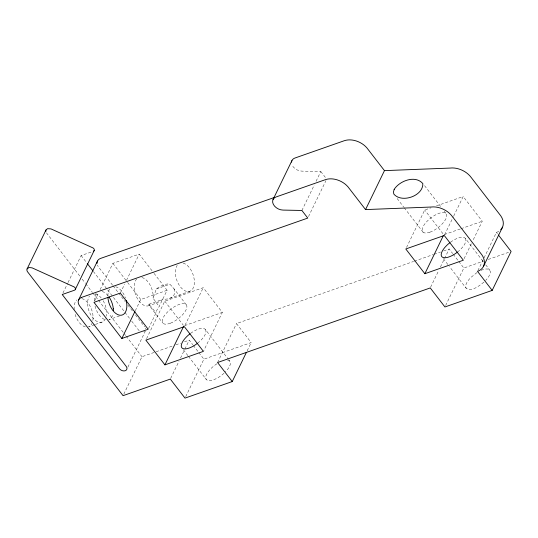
<?xml version="1.0" encoding="UTF-8"?>
<svg xmlns="http://www.w3.org/2000/svg" width="538" height="538" viewBox="0 0 538 538"><rect width="100%" height="100%" fill="white"/><g stroke="black" fill="none" stroke-linecap="round" stroke-linejoin="round"><path stroke-width="0.4" stroke-dasharray="2.69 2.02" d="M148.535 328.503L156.101 312.726A14.896 6.046 -37.6 0 1 158.939 306.882L167.089 290.285L153.908 273.196M186.323 304.77L172.651 287.05L169.873 284.239L168.939 284.01A14.903 6.046 -37.6 0 0 157.883 287.891L156.309 288.993L153.115 298.234L159.167 306.606M62.946 293.022L67.674 283.284M68.037 282.531L81.13 255.563L91.769 251.838M94.695 300.823L98.696 292.585M100.149 289.585L112.879 263.364L139.214 254.131L153.404 272.537M120.297 293.089L124.661 284.098M126.484 280.352L139.214 254.131M135.3 310.756L140.761 299.518L167.089 290.285M127.869 367.172L145.327 331.213M146.578 338.631L164.762 301.179L203.25 287.682L222.322 312.417L203.774 350.621M123.78 394.166L141.971 356.714L155.361 352.013M185.059 325.134L203.25 287.682M170.68 378.342L179.046 361.112M180.499 358.12L184.5 349.875M184.864 349.128L189.228 340.137L192.772 344.73M185.718 396.62L203.902 359.169L251.165 342.592L236.491 323.567L413.587 261.461M217.581 362.518L236.491 323.567M301.899 210.466L314.266 184.998M316.088 181.252L320.816 171.514L301.919 171.124A8.763 6.207 25.9 0 1 291.926 164.648M308.496 216.579L325.954 180.627M247.164 350.837L251.165 342.592M406.513 247.48L424.697 210.022L430.985 207.823M444.63 234.729L453.359 216.753M453.729 216.007L463.184 196.525L482.256 221.266L472.801 240.742M430.615 287.191L438.618 270.708M440.434 266.962L449.169 248.986L452.707 253.58M464.072 258.717L471.342 243.741M445.652 305.47L463.837 268.011L483.534 261.112M477.879 270.614L483.696 258.63M484.059 257.884L496.426 232.409A17.532 12.414 25.9 0 0 499.479 230.836M136.78 278.892A14.896 8.601 70.7 0 0 136.753 297.353A14.896 8.601 70.7 0 0 149.732 305.194L148.764 305.692M483.931 282.134C479.291 285.685 472.256 291.831 466.238 288.334L449.425 266.532M189.954 291.253L167.782 298.94L162.469 299.491L160.889 300.594A14.903 6.046 -37.6 0 1 149.833 304.474L148.898 304.246L149.107 305.308L162.779 323.035M477.024 272.517L470.784 277.534A14.903 6.046 -37.6 0 0 465.666 286.875L466.238 288.334M169.605 298.388C174.789 297.225 176.417 290.681 172.651 287.05M481.133 270.325C483.823 269.135 489.385 267.373 490.353 271.535A14.903 6.046 -37.6 0 1 485.653 280.446M156.309 288.993L169.873 284.239M148.898 304.246L162.469 299.491M94.681 324.663L88.676 326.768A14.896 8.601 70.7 0 0 91.917 323.54M95.428 324.401L102.18 322.033M119.436 315.981L108.938 319.659A14.896 8.601 70.7 0 0 113.067 313.748M436.479 205.893L463.184 196.525M184.621 325.638L222.322 312.417M460.266 228.98L443.776 234.763L424.697 210.022M461.053 228.704L482.256 221.266M156.148 351.738L172.691 345.941M175.839 344.831L180.566 343.177M184.507 341.798L189.228 340.137M414.381 261.186L433.352 254.528M434.146 254.252L440.467 252.033M443.635 250.923L449.169 248.986M488.255 259.45L509.526 251.992M149.537 305.423L149.107 305.308M149.732 305.194L156.101 312.921M81.13 255.563L86.752 262.853M93.397 271.468L107.19 289.357M107.701 290.016L129.678 318.509M131.723 321.159L138.515 329.976A4.391 3.107 25.9 0 0 139.712 331.011M496.426 232.409L497.442 233.727M450.528 242.201A14.896 6.046 -37.6 0 1 465.33 238.361L483.669 262.147M485.706 264.79L489.782 270.076M424.576 185.677L441.274 207.332M444.307 211.266L445.827 213.236M453.211 254.232L458.275 260.796M458.78 261.455L463.837 268.011M397.125 198.522L403.756 207.123M404.267 207.789L423.144 232.268M443.312 258.603L448.921 265.873M320.816 171.514L326.196 178.488M190.593 333.352A14.896 6.046 -37.6 0 1 205.395 329.512L228.32 359.243M228.832 359.902L229.847 361.227M164.762 301.179L183.337 325.261M193.276 345.389L198.34 351.946M198.845 352.605L203.902 359.169M183.377 349.754L187.964 355.705M188.475 356.364L206.303 379.485M112.879 263.364L127.076 281.771M127.58 282.43L140.761 299.518M112.583 285.207L98.353 266.747A8.736 6.187 25.9 0 1 97.465 265.073M113.088 285.866L118.172 292.464M118.683 293.123L125.287 301.69M127.829 304.992L132.402 310.924M135.455 314.878L144.601 326.748M46.456 232.826L80.122 276.498M82.166 279.148L85.233 283.123M85.744 283.788L92.388 292.41M92.899 293.069L98.01 299.7M98.521 300.359L123.565 332.847M124.076 333.506L125.61 335.497M126.121 336.163L141.971 356.714M105.421 318.805A14.896 8.601 70.7 0 1 92.005 316.788A14.896 8.601 70.7 0 1 89.436 296.142M95.347 293.862A14.896 8.601 70.7 0 1 101.171 297.904M103.175 300.749A14.896 8.601 70.7 0 1 106.302 316.115M85.367 326.922A14.896 8.601 70.7 0 1 74.769 313.177M74.177 309.599A14.896 8.601 70.7 0 1 76.692 299.962M81.843 298.597A14.896 8.601 70.7 0 1 92.798 320.85M95.031 306.068A14.896 8.601 70.7 0 0 96.934 311.32A14.903 8.621 70.9 0 0 105.63 319.841M94.372 300.762A14.896 8.601 70.7 0 1 97.008 292.806M102.18 291.509A14.896 8.601 70.7 0 1 108.979 296.889M107.862 296.028A14.896 8.601 70.7 0 1 109.691 289.041M115.603 286.761A14.896 8.601 70.7 0 1 125.495 298.119M141.931 277.527A14.896 8.601 70.7 0 1 153.115 298.234M183.115 263.082A14.896 8.601 70.7 0 1 194.339 283.25A14.896 8.601 70.7 0 1 181.548 288.18A14.896 8.601 70.7 0 1 177.204 265.362M227.635 360.13A14.896 6.046 -37.6 0 1 225.308 372.027M223.99 373.285A14.896 6.046 -37.6 0 1 206.088 379.176A14.896 6.046 -37.6 0 1 218.125 363.042M205.395 329.512A14.896 6.046 -37.6 0 1 198.132 342.787M465.33 238.361A14.896 6.046 -37.6 0 1 458.067 251.629M144.581 331.59A4.391 3.107 25.9 0 1 143.733 331.885M145.509 328.019A4.391 3.107 25.9 0 1 145.832 328.866M170.438 323.19A14.896 6.046 -37.6 0 0 186.699 305.436A14.896 6.046 -37.6 0 0 166.504 313.089A14.896 6.046 -37.6 0 0 170.438 323.19M429.902 232.194A14.869 6.032 -37.6 0 0 446.695 214.554A14.869 6.032 -37.6 0 0 426.856 221.508A14.869 6.032 -37.6 0 0 429.902 232.194"/><path stroke-width="0.81" d="M246.438 352.329L232.248 381.55L184.991 398.12L170.317 379.088L123.054 395.665L27.539 271.777A4.385 3.1 25.9 0 1 27.095 268.926L46.012 229.968L47.532 228.67L51.016 228.906L93.027 247.944A2.616 1.856 25.9 0 1 93.531 248.348A2.636 1.863 25.9 0 1 94.083 249.054A2.616 1.856 25.9 0 1 94.19 250.513L75.28 289.478M78.555 299.996L97.472 261.044M121.844 338.476L148.172 329.243L120.297 293.089L93.968 302.322L121.844 338.476L134.937 311.509M164.924 364.865L203.404 351.375L184.332 326.633L145.852 340.13L164.924 364.865L183.471 326.66M273.015 199.571L291.932 160.62M81.588 297.393L307.77 218.078L301.899 210.466L283.008 210.082A8.763 6.207 25.9 0 1 273.391 204.447A8.763 6.207 25.9 0 1 276.055 196.969L325.342 179.685A17.525 12.414 25.9 0 1 347.985 186.847L365.551 209.585L384.462 170.633L450.057 168.071A18.205 12.899 25.9 0 1 471.268 177.58L500.737 215.799A17.532 12.414 25.9 0 1 500.71 229.78M424.859 273.714L463.346 260.217L444.267 235.483L405.786 248.98L424.859 273.714L443.413 235.509M483.581 266.162L502.499 227.204M232.248 381.55L217.581 362.518L430.252 287.938L444.926 306.969L492.183 290.392L511.1 251.441L498.45 235.039M27.095 268.926L29.059 267.5L32.105 267.863L74.109 286.902A2.616 1.856 25.9 0 1 74.621 287.299A2.636 1.863 25.9 0 1 75.165 288.005A2.616 1.856 25.9 0 1 75.36 289.242A2.636 1.863 25.9 0 1 74.372 290.258L62.22 294.515L119.443 368.732A4.385 3.107 25.9 0 0 125.152 370.756A4.385 3.107 25.9 0 0 126.336 366.566L79.436 305.698A8.736 6.187 25.9 0 1 81.574 297.413M274.488 197.426L100.505 258.442A8.769 6.214 25.9 0 0 97.075 263.385M365.551 209.585L431.14 207.029A18.205 12.899 25.9 0 1 452.35 216.532L481.819 254.75A17.532 12.414 25.9 0 1 477.515 271.367L492.183 290.392M87.264 263.512L92.886 270.802M384.462 170.633L366.896 147.896A17.525 12.414 25.9 0 0 344.253 140.734L294.965 158.017A8.763 6.207 25.9 0 0 291.535 162.14M197.648 343.177A14.896 6.046 -37.6 0 1 181.851 347.777A14.896 6.046 -37.6 0 1 190.096 333.728M108.979 296.889A14.903 8.608 70.7 0 1 113.296 308.785M126.201 300.507A14.896 8.601 70.7 0 1 119.705 315.201A14.896 8.601 70.7 0 1 107.936 297.756M457.582 252.019A14.896 6.046 -37.6 0 1 441.785 256.619A14.896 6.046 -37.6 0 1 450.03 242.577M94.197 250.52A2.636 1.863 25.9 0 1 93.289 251.3M113.303 308.819A14.896 8.601 70.7 0 1 113.377 310.547M45.878 231.562A4.385 3.1 25.9 0 1 46.012 229.968M394.186 189.363L393.48 191.784L393.789 194.01C401.536 203.478 423.245 196.034 422.841 183.613C415.43 174.823 399.6 180.781 394.186 189.363"/></g></svg>
